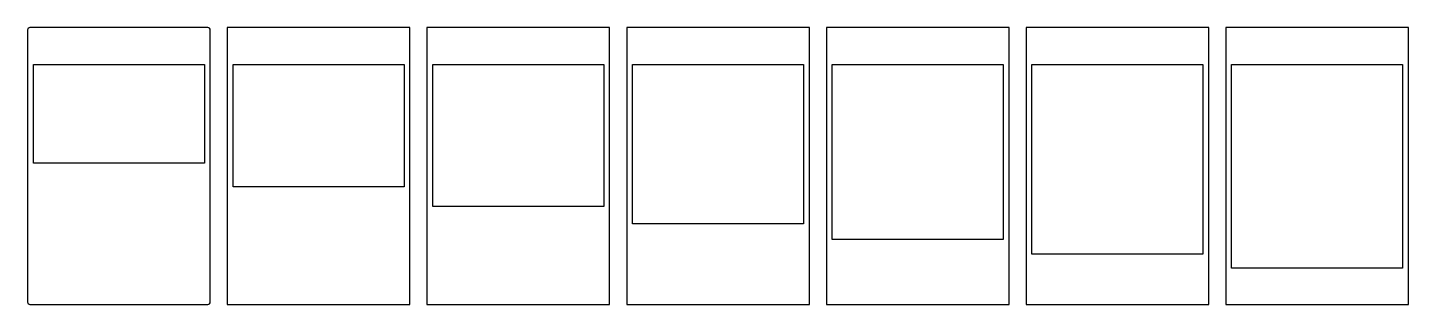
# Model space of a CAD drawing. Header units: millimetres. Extents: x 26 to 434, y 388 to 470.
import ezdxf

# ---------------------------------------------------------------- set-up
doc = ezdxf.new("R2010")
doc.units = ezdxf.units.MM
doc.layers.add('Parts', color=5, linetype='Continuous', true_color=0x0000ff)

msp = doc.modelspace()

# ---------------------------------------------------------------- linework, layer by layer
at = {"layer": 'Parts'}
for p, q in [((26.17, 468.99), (26.17, 388.69)), ((79.37, 469.69), (26.87, 469.69)), ((80.07, 388.69), (80.07, 468.99)), ((26.87, 387.99), (79.37, 387.99))]:
    msp.add_line(p, q, dxfattribs=at)
for points in [[(85.09, 387.99), (138.99, 387.99), (138.99, 469.69), (85.09, 469.69)], [(144.01, 469.69), (144.01, 387.99), (197.91, 387.99), (197.91, 469.69)], [(202.93, 469.69), (202.93, 387.99), (256.83, 387.99), (256.83, 469.69)], [(261.85, 387.99), (315.75, 387.99), (315.75, 469.69), (261.85, 469.69)], [(320.77, 469.69), (320.77, 387.99), (374.67, 387.99), (374.67, 469.69)], [(379.69, 469.69), (379.69, 387.99), (433.59, 387.99), (433.59, 469.69)], [(78.37, 458.79), (78.37, 429.69), (27.87, 429.69), (27.87, 458.79)], [(137.29, 458.79), (137.29, 422.69), (86.79, 422.69), (86.79, 458.79)], [(196.21, 416.89), (145.71, 416.89), (145.71, 458.79), (196.21, 458.79)], [(255.13, 458.79), (255.13, 411.79), (204.63, 411.79), (204.63, 458.79)], [(263.55, 458.79), (314.05, 458.79), (314.05, 407.19), (263.55, 407.19)], [(372.97, 458.79), (372.97, 402.79), (322.47, 402.79), (322.47, 458.79)], [(431.89, 458.79), (431.89, 398.69), (381.39, 398.69), (381.39, 458.79)]]:
    msp.add_lwpolyline(points, close=True, dxfattribs=at)
for centre, start, end in [((26.87, 468.99), 90, 180), ((79.37, 468.99), 0, 90), ((26.87, 388.69), 180, 270), ((79.37, 388.69), 270, 0)]:
    msp.add_arc(centre, 0.7, start, end, dxfattribs=at)

doc.saveas('drawing.dxf')
